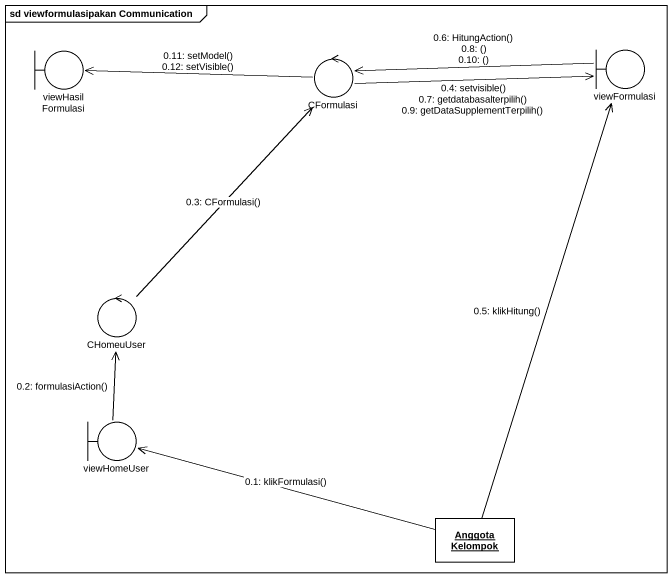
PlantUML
@startuml
mainframe sd viewformulasipakan Communication
allowmixing
hide circle
hide empty members
boundary viewHasilFormulasi
control CFormulasi
boundary viewFormulasi
control CHomeuUser
boundary viewHomeUser
object "Anggota Kelompok" as Anggota_Kelompok
Anggota_Kelompok -left-> viewHomeUser : 0.1: klikFormulasi()
viewHomeUser -up-> CHomeuUser : 0.2: formulasiAction()
CHomeuUser -up-> CFormulasi : 0.3: CFormulasi()
CFormulasi -right-> viewFormulasi : 0.4: setvisible()\n0.7: getdatabasalterpilih()\n0.9: getDataSupplementTerpilih()
Anggota_Kelompok -up-> viewFormulasi : 0.5: klikHitung()
viewFormulasi -left-> CFormulasi : 0.6: HitungAction()\n0.8: ()\n0.10: ()
CFormulasi -left-> viewHasilFormulasi : 0.11: setModel()\n0.12: setVisible()
@enduml
